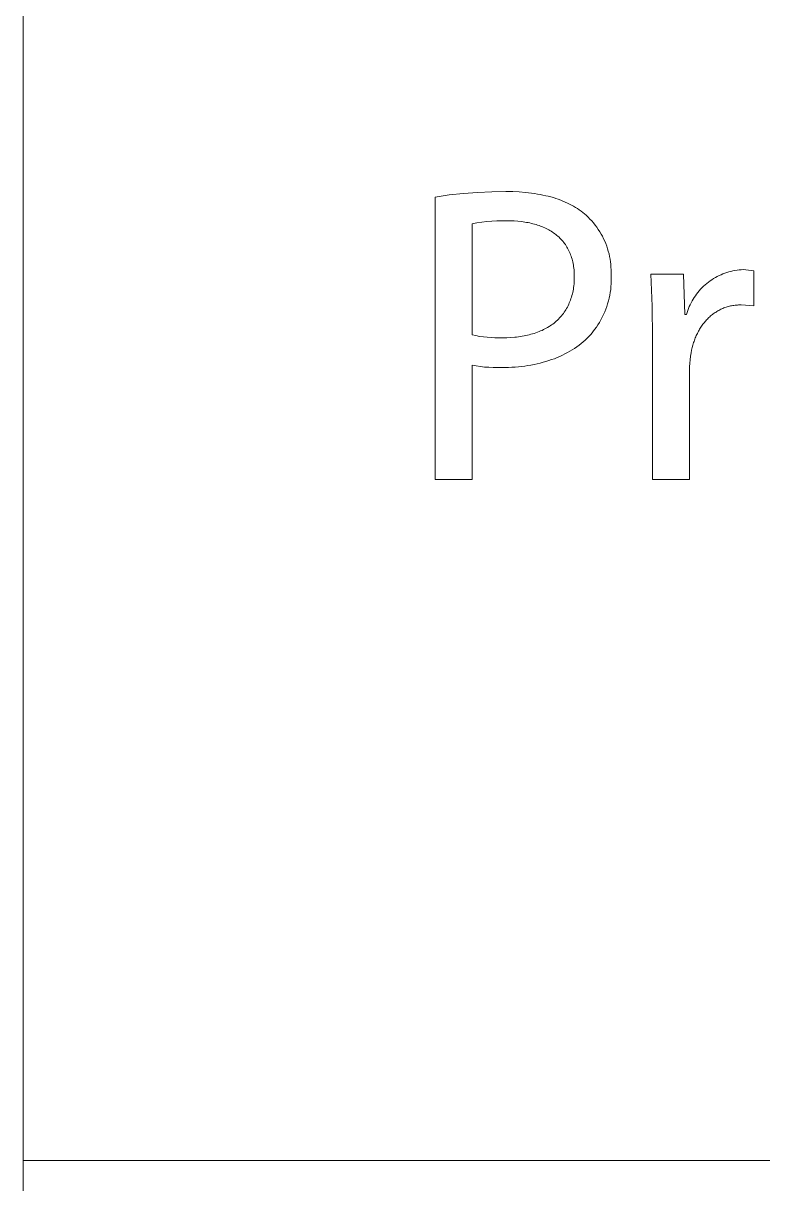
# Model space of a CAD drawing. Header units: millimetres. Extents: x 1102 to 5170, y 19 to 2862.
# Drawn here: x 3632.6 to 3703.5, y 130.9 to 242.4 of the extents above; entities that cross this region are included whole.
import ezdxf

# ---------------------------------------------------------------- set-up
doc = ezdxf.new("R2010")
doc.units = ezdxf.units.MM
doc.header["$MEASUREMENT"] = 0
doc.layers.add('Domyślny', color=7, linetype='Continuous', true_color=0x000000)

msp = doc.modelspace()

# ---------------------------------------------------------------- linework, layer by layer
at = {"layer": 'Domyślny', "color": 18, "lineweight": 15, "true_color": 0x000000}
for p, q in [((3632.56, 19.5), (3632.56, 474.26)), ((3672.1, 225.67), (3673.45, 225.87)), ((3672.1, 198.55), (3672.1, 225.67)), ((3673.45, 225.87), (3674.81, 226.02)), ((3674.81, 226.02), (3676.17, 226.12)), ((3676.17, 226.12), (3677.54, 226.18)), ((3677.54, 226.18), (3678.9, 226.2)), ((3678.9, 226.2), (3679.55, 226.19)), ((3679.55, 226.19), (3680.17, 226.16)), ((3680.17, 226.16), (3680.78, 226.11)), ((3680.78, 226.11), (3681.07, 226.08)), ((3681.07, 226.08), (3681.36, 226.05)), ((3681.36, 226.05), (3681.64, 226.01)), ((3681.64, 226.01), (3681.91, 225.96)), ((3681.91, 225.96), (3682.18, 225.91)), ((3682.18, 225.91), (3682.45, 225.86)), ((3682.45, 225.86), (3682.71, 225.8)), ((3682.71, 225.8), (3682.96, 225.74)), ((3682.96, 225.74), (3683.21, 225.68)), ((3683.21, 225.68), (3683.45, 225.61)), ((3683.45, 225.61), (3683.69, 225.53)), ((3683.69, 225.53), (3683.92, 225.45)), ((3683.92, 225.45), (3684.15, 225.37)), ((3684.15, 225.37), (3684.37, 225.28)), ((3684.37, 225.28), (3684.59, 225.19)), ((3684.59, 225.19), (3684.8, 225.09)), ((3684.8, 225.09), (3685, 224.99)), ((3685, 224.99), (3685.2, 224.89)), ((3685.2, 224.89), (3685.39, 224.78)), ((3685.39, 224.78), (3685.58, 224.67)), ((3685.58, 224.67), (3685.77, 224.56)), ((3685.77, 224.56), (3685.94, 224.44)), ((3685.94, 224.44), (3686.11, 224.31)), ((3686.11, 224.31), (3686.28, 224.19)), ((3686.28, 224.19), (3686.44, 224.06)), ((3686.44, 224.06), (3686.6, 223.92)), ((3676.11, 223.19), (3675.64, 223.1)), ((3675.64, 223.1), (3675.64, 212.44)), ((3676.58, 223.26), (3676.11, 223.19)), ((3677.06, 223.32), (3676.58, 223.26)), ((3677.54, 223.36), (3677.06, 223.32)), ((3678.02, 223.39), (3677.54, 223.36)), ((3678.5, 223.4), (3678.02, 223.39)), ((3678.98, 223.4), (3678.5, 223.4)), ((3679.34, 223.39), (3678.98, 223.4)), ((3679.7, 223.37), (3679.34, 223.39)), ((3680.04, 223.35), (3679.7, 223.37)), ((3680.38, 223.31), (3680.04, 223.35)), ((3680.71, 223.27), (3680.38, 223.31)), ((3680.87, 223.24), (3680.71, 223.27)), ((3681.03, 223.21), (3680.87, 223.24)), ((3681.19, 223.18), (3681.03, 223.21)), ((3681.34, 223.14), (3681.19, 223.18)), ((3681.49, 223.11), (3681.34, 223.14)), ((3681.64, 223.07), (3681.49, 223.11)), ((3681.79, 223.02), (3681.64, 223.07)), ((3681.93, 222.98), (3681.79, 223.02)), ((3682.07, 222.93), (3681.93, 222.98)), ((3682.21, 222.88), (3682.07, 222.93)), ((3682.35, 222.83), (3682.21, 222.88)), ((3686.6, 223.92), (3686.78, 223.75)), ((3686.78, 223.75), (3686.96, 223.56)), ((3686.96, 223.56), (3687.14, 223.37)), ((3687.14, 223.37), (3687.3, 223.18)), ((3687.3, 223.18), (3687.46, 222.98)), ((3687.46, 222.98), (3687.62, 222.77)), ((3682.48, 222.77), (3682.35, 222.83)), ((3682.62, 222.71), (3682.48, 222.77)), ((3682.75, 222.65), (3682.62, 222.71)), ((3682.87, 222.59), (3682.75, 222.65)), ((3683, 222.52), (3682.87, 222.59)), ((3683.12, 222.45), (3683, 222.52)), ((3683.24, 222.38), (3683.12, 222.45)), ((3683.35, 222.31), (3683.24, 222.38)), ((3683.47, 222.23), (3683.35, 222.31)), ((3683.58, 222.15), (3683.47, 222.23)), ((3683.68, 222.07), (3683.58, 222.15)), ((3683.79, 221.98), (3683.68, 222.07)), ((3683.89, 221.9), (3683.79, 221.98)), ((3683.99, 221.81), (3683.89, 221.9)), ((3684.08, 221.71), (3683.99, 221.81)), ((3687.62, 222.77), (3687.76, 222.56)), ((3687.76, 222.56), (3687.9, 222.34)), ((3687.9, 222.34), (3688.03, 222.12)), ((3688.03, 222.12), (3688.15, 221.9)), ((3688.15, 221.9), (3688.27, 221.67)), ((3684.18, 221.62), (3684.08, 221.71)), ((3684.27, 221.52), (3684.18, 221.62)), ((3684.35, 221.42), (3684.27, 221.52)), ((3684.44, 221.31), (3684.35, 221.42)), ((3684.52, 221.21), (3684.44, 221.31)), ((3684.6, 221.1), (3684.52, 221.21)), ((3684.67, 220.99), (3684.6, 221.1)), ((3684.74, 220.87), (3684.67, 220.99)), ((3684.81, 220.76), (3684.74, 220.87)), ((3684.87, 220.64), (3684.81, 220.76)), ((3684.94, 220.51), (3684.87, 220.64)), ((3688.27, 221.67), (3688.38, 221.43)), ((3688.38, 221.43), (3688.48, 221.2)), ((3688.48, 221.2), (3688.57, 220.96)), ((3688.57, 220.96), (3688.65, 220.71)), ((3688.65, 220.71), (3688.72, 220.47)), ((3684.99, 220.39), (3684.94, 220.51)), ((3685.05, 220.26), (3684.99, 220.39)), ((3685.1, 220.13), (3685.05, 220.26)), ((3685.15, 220), (3685.1, 220.13)), ((3685.19, 219.86), (3685.15, 220)), ((3685.24, 219.72), (3685.19, 219.86)), ((3685.27, 219.58), (3685.24, 219.72)), ((3685.31, 219.44), (3685.27, 219.58)), ((3688.72, 220.47), (3688.79, 220.22)), ((3688.79, 220.22), (3688.84, 219.97)), ((3688.84, 219.97), (3688.89, 219.72)), ((3688.89, 219.72), (3688.93, 219.46)), ((3685.34, 219.29), (3685.31, 219.44)), ((3685.37, 219.14), (3685.34, 219.29)), ((3685.39, 218.99), (3685.37, 219.14)), ((3685.41, 218.83), (3685.39, 218.99)), ((3685.43, 218.68), (3685.41, 218.83)), ((3685.44, 218.52), (3685.43, 218.68)), ((3685.45, 218.35), (3685.44, 218.52)), ((3688.93, 219.46), (3688.96, 219.21)), ((3688.96, 219.21), (3688.98, 218.95)), ((3688.98, 218.95), (3689, 218.69)), ((3689, 218.44), (3688.99, 218.18)), ((3689, 218.69), (3689, 218.44)), ((3699.91, 218.36), (3700.1, 218.42)), ((3700.1, 218.42), (3700.29, 218.48)), ((3700.29, 218.48), (3700.49, 218.53)), ((3700.49, 218.53), (3700.68, 218.58)), ((3700.68, 218.58), (3700.88, 218.62)), ((3700.88, 218.62), (3701.08, 218.65)), ((3701.08, 218.65), (3701.28, 218.67)), ((3701.28, 218.67), (3701.48, 218.69)), ((3701.48, 218.69), (3701.68, 218.7)), ((3701.68, 218.7), (3702.69, 218.58)), ((3702.69, 218.58), (3702.69, 215.21)), ((3685.41, 217.16), (3685.43, 217.33)), ((3685.43, 217.33), (3685.44, 217.5)), ((3685.44, 217.5), (3685.45, 217.67)), ((3685.46, 218.19), (3685.45, 218.35)), ((3685.45, 217.67), (3685.46, 217.84)), ((3685.46, 218.02), (3685.46, 218.19)), ((3685.46, 217.84), (3685.46, 218.02)), ((3688.99, 217.34), (3688.97, 217.07)), ((3688.99, 218.18), (3689, 217.9)), ((3689, 217.62), (3688.99, 217.34)), ((3689, 217.9), (3689, 217.62)), ((3692.92, 215.18), (3692.79, 218.26)), ((3692.79, 218.26), (3695.94, 218.26)), ((3695.94, 218.26), (3696.06, 214.39)), ((3698.02, 217.25), (3698.17, 217.37)), ((3698.17, 217.37), (3698.33, 217.5)), ((3698.33, 217.5), (3698.49, 217.62)), ((3698.49, 217.62), (3698.65, 217.73)), ((3698.65, 217.73), (3698.82, 217.84)), ((3698.82, 217.84), (3699, 217.94)), ((3699, 217.94), (3699.17, 218.04)), ((3699.17, 218.04), (3699.35, 218.13)), ((3699.35, 218.13), (3699.54, 218.21)), ((3699.54, 218.21), (3699.72, 218.29)), ((3699.72, 218.29), (3699.91, 218.36)), ((3685.19, 216.07), (3685.23, 216.22)), ((3685.23, 216.22), (3685.27, 216.37)), ((3685.27, 216.37), (3685.31, 216.52)), ((3685.31, 216.52), (3685.34, 216.68)), ((3685.34, 216.68), (3685.37, 216.83)), ((3685.37, 216.83), (3685.39, 217)), ((3685.39, 217), (3685.41, 217.16)), ((3688.86, 216.24), (3688.8, 215.96)), ((3688.91, 216.51), (3688.86, 216.24)), ((3688.95, 216.79), (3688.91, 216.51)), ((3688.97, 217.07), (3688.95, 216.79)), ((3696.96, 216.04), (3697.08, 216.2)), ((3697.08, 216.2), (3697.2, 216.36)), ((3697.2, 216.36), (3697.32, 216.52)), ((3697.32, 216.52), (3697.45, 216.68)), ((3697.45, 216.68), (3697.58, 216.83)), ((3697.58, 216.83), (3697.72, 216.97)), ((3697.72, 216.97), (3697.87, 217.11)), ((3697.87, 217.11), (3698.02, 217.25)), ((3684.72, 214.98), (3684.79, 215.1)), ((3684.79, 215.1), (3684.86, 215.23)), ((3684.86, 215.23), (3684.92, 215.37)), ((3684.92, 215.37), (3684.98, 215.5)), ((3684.98, 215.5), (3685.04, 215.64)), ((3685.04, 215.64), (3685.09, 215.78)), ((3685.09, 215.78), (3685.14, 215.92)), ((3685.14, 215.92), (3685.19, 216.07)), ((3688.57, 215.16), (3688.48, 214.9)), ((3688.66, 215.42), (3688.57, 215.16)), ((3688.74, 215.69), (3688.66, 215.42)), ((3688.8, 215.96), (3688.74, 215.69)), ((3692.95, 212.11), (3692.92, 215.18)), ((3696.41, 214.97), (3696.49, 215.15)), ((3696.49, 215.15), (3696.57, 215.33)), ((3696.57, 215.33), (3696.66, 215.51)), ((3696.66, 215.51), (3696.76, 215.69)), ((3696.76, 215.69), (3696.86, 215.87)), ((3696.86, 215.87), (3696.96, 216.04)), ((3700.02, 215.09), (3699.92, 215.06)), ((3700.13, 215.12), (3700.02, 215.09)), ((3700.23, 215.15), (3700.13, 215.12)), ((3700.34, 215.18), (3700.23, 215.15)), ((3700.44, 215.21), (3700.34, 215.18)), ((3700.55, 215.23), (3700.44, 215.21)), ((3700.66, 215.25), (3700.55, 215.23)), ((3700.77, 215.27), (3700.66, 215.25)), ((3700.89, 215.28), (3700.77, 215.27)), ((3701, 215.29), (3700.89, 215.28)), ((3701.11, 215.3), (3701, 215.29)), ((3701.23, 215.31), (3701.11, 215.3)), ((3701.34, 215.31), (3701.23, 215.31)), ((3701.46, 215.32), (3701.34, 215.31)), ((3702.69, 215.21), (3701.46, 215.32)), ((3683.84, 213.85), (3683.94, 213.95)), ((3683.94, 213.95), (3684.04, 214.06)), ((3684.04, 214.06), (3684.14, 214.16)), ((3684.14, 214.16), (3684.23, 214.27)), ((3684.23, 214.27), (3684.32, 214.38)), ((3684.32, 214.38), (3684.41, 214.49)), ((3684.41, 214.49), (3684.49, 214.61)), ((3684.49, 214.61), (3684.57, 214.73)), ((3684.57, 214.73), (3684.65, 214.85)), ((3684.65, 214.85), (3684.72, 214.98)), ((3688.14, 214.13), (3688.01, 213.88)), ((3688.26, 214.38), (3688.14, 214.13)), ((3688.38, 214.64), (3688.26, 214.38)), ((3688.48, 214.9), (3688.38, 214.64)), ((3696.06, 214.39), (3696.22, 214.39)), ((3696.22, 214.39), (3696.28, 214.59)), ((3696.28, 214.59), (3696.34, 214.78)), ((3696.34, 214.78), (3696.41, 214.97)), ((3698.23, 213.95), (3698.15, 213.87)), ((3698.3, 214.03), (3698.23, 213.95)), ((3698.38, 214.1), (3698.3, 214.03)), ((3698.46, 214.18), (3698.38, 214.1)), ((3698.54, 214.25), (3698.46, 214.18)), ((3698.62, 214.32), (3698.54, 214.25)), ((3698.71, 214.38), (3698.62, 214.32)), ((3698.79, 214.45), (3698.71, 214.38)), ((3698.88, 214.51), (3698.79, 214.45)), ((3698.97, 214.57), (3698.88, 214.51)), ((3699.06, 214.63), (3698.97, 214.57)), ((3699.15, 214.69), (3699.06, 214.63)), ((3699.24, 214.74), (3699.15, 214.69)), ((3699.33, 214.79), (3699.24, 214.74)), ((3699.43, 214.84), (3699.33, 214.79)), ((3699.52, 214.89), (3699.43, 214.84)), ((3699.62, 214.93), (3699.52, 214.89)), ((3699.72, 214.98), (3699.62, 214.93)), ((3699.82, 215.02), (3699.72, 214.98)), ((3699.92, 215.06), (3699.82, 215.02)), ((3682.22, 212.81), (3682.36, 212.87)), ((3682.36, 212.87), (3682.5, 212.94)), ((3682.5, 212.94), (3682.63, 213.01)), ((3682.63, 213.01), (3682.77, 213.08)), ((3682.77, 213.08), (3682.9, 213.15)), ((3682.9, 213.15), (3683.03, 213.23)), ((3683.03, 213.23), (3683.15, 213.31)), ((3683.15, 213.31), (3683.28, 213.4)), ((3683.28, 213.4), (3683.39, 213.48)), ((3683.39, 213.48), (3683.51, 213.57)), ((3683.51, 213.57), (3683.62, 213.66)), ((3683.62, 213.66), (3683.73, 213.76)), ((3683.73, 213.76), (3683.84, 213.85)), ((3687.41, 212.95), (3687.24, 212.72)), ((3687.58, 213.17), (3687.41, 212.95)), ((3687.73, 213.4), (3687.58, 213.17)), ((3687.88, 213.64), (3687.73, 213.4)), ((3688.01, 213.88), (3687.88, 213.64)), ((3697.43, 212.88), (3697.37, 212.78)), ((3697.49, 212.98), (3697.43, 212.88)), ((3697.55, 213.08), (3697.49, 212.98)), ((3697.61, 213.17), (3697.55, 213.08)), ((3697.67, 213.27), (3697.61, 213.17)), ((3697.73, 213.36), (3697.67, 213.27)), ((3697.8, 213.45), (3697.73, 213.36)), ((3697.87, 213.54), (3697.8, 213.45)), ((3697.94, 213.62), (3697.87, 213.54)), ((3698.01, 213.71), (3697.94, 213.62)), ((3698.08, 213.79), (3698.01, 213.71)), ((3698.15, 213.87), (3698.08, 213.79)), ((3675.64, 212.44), (3676, 212.36)), ((3676, 212.36), (3676.36, 212.29)), ((3676.36, 212.29), (3676.73, 212.24)), ((3676.73, 212.24), (3677.1, 212.2)), ((3677.1, 212.2), (3677.47, 212.17)), ((3677.47, 212.17), (3677.84, 212.15)), ((3677.84, 212.15), (3678.21, 212.15)), ((3678.21, 212.15), (3678.58, 212.15)), ((3678.58, 212.15), (3678.97, 212.16)), ((3678.97, 212.16), (3679.36, 212.18)), ((3679.36, 212.18), (3679.74, 212.21)), ((3679.74, 212.21), (3679.92, 212.23)), ((3679.92, 212.23), (3680.1, 212.25)), ((3680.1, 212.25), (3680.28, 212.27)), ((3680.28, 212.27), (3680.46, 212.3)), ((3680.46, 212.3), (3680.63, 212.33)), ((3680.63, 212.33), (3680.8, 212.37)), ((3680.8, 212.37), (3680.97, 212.41)), ((3680.97, 212.41), (3681.13, 212.45)), ((3681.13, 212.45), (3681.3, 212.49)), ((3681.3, 212.49), (3681.46, 212.53)), ((3681.46, 212.53), (3681.61, 212.58)), ((3681.61, 212.58), (3681.77, 212.64)), ((3681.77, 212.64), (3681.92, 212.69)), ((3681.92, 212.69), (3682.07, 212.75)), ((3682.07, 212.75), (3682.22, 212.81)), ((3686.32, 211.77), (3686.12, 211.6)), ((3686.51, 211.94), (3686.32, 211.77)), ((3686.7, 212.12), (3686.51, 211.94)), ((3686.88, 212.3), (3686.7, 212.12)), ((3687.07, 212.51), (3686.88, 212.3)), ((3687.24, 212.72), (3687.07, 212.51)), ((3692.95, 198.55), (3692.95, 212.11)), ((3696.95, 211.8), (3696.91, 211.69)), ((3696.99, 211.92), (3696.95, 211.8)), ((3697.03, 212.03), (3696.99, 211.92)), ((3697.07, 212.14), (3697.03, 212.03)), ((3697.12, 212.25), (3697.07, 212.14)), ((3697.17, 212.36), (3697.12, 212.25)), ((3697.22, 212.47), (3697.17, 212.36)), ((3697.27, 212.57), (3697.22, 212.47)), ((3697.32, 212.68), (3697.27, 212.57)), ((3697.37, 212.78), (3697.32, 212.68)), ((3684.8, 210.73), (3684.56, 210.6)), ((3685.03, 210.86), (3684.8, 210.73)), ((3685.26, 211), (3685.03, 210.86)), ((3685.49, 211.14), (3685.26, 211)), ((3685.7, 211.29), (3685.49, 211.14)), ((3685.92, 211.44), (3685.7, 211.29)), ((3686.12, 211.6), (3685.92, 211.44)), ((3696.67, 210.71), (3696.61, 210.38)), ((3696.72, 210.96), (3696.67, 210.71)), ((3696.77, 211.21), (3696.72, 210.96)), ((3696.84, 211.45), (3696.77, 211.21)), ((3696.91, 211.69), (3696.84, 211.45)), ((3676.04, 209.46), (3675.64, 209.54)), ((3675.64, 209.54), (3675.64, 198.55)), ((3681.3, 209.54), (3681, 209.48)), ((3681.6, 209.59), (3681.3, 209.54)), ((3681.89, 209.65), (3681.6, 209.59)), ((3682.18, 209.72), (3681.89, 209.65)), ((3682.46, 209.8), (3682.18, 209.72)), ((3682.74, 209.88), (3682.46, 209.8)), ((3683.01, 209.96), (3682.74, 209.88)), ((3683.28, 210.06), (3683.01, 209.96)), ((3683.55, 210.15), (3683.28, 210.06)), ((3683.81, 210.26), (3683.55, 210.15)), ((3684.06, 210.36), (3683.81, 210.26)), ((3684.31, 210.48), (3684.06, 210.36)), ((3684.56, 210.6), (3684.31, 210.48)), ((3696.54, 209.71), (3696.51, 209.38)), ((3696.57, 210.05), (3696.54, 209.71)), ((3696.61, 210.38), (3696.57, 210.05)), ((3676.45, 209.4), (3676.04, 209.46)), ((3676.85, 209.35), (3676.45, 209.4)), ((3677.26, 209.32), (3676.85, 209.35)), ((3677.67, 209.29), (3677.26, 209.32)), ((3678.08, 209.29), (3677.67, 209.29)), ((3678.49, 209.29), (3678.08, 209.29)), ((3678.82, 209.3), (3678.49, 209.29)), ((3679.14, 209.31), (3678.82, 209.3)), ((3679.46, 209.32), (3679.14, 209.31)), ((3679.77, 209.34), (3679.46, 209.32)), ((3680.09, 209.37), (3679.77, 209.34)), ((3680.4, 209.4), (3680.09, 209.37)), ((3680.7, 209.44), (3680.4, 209.4)), ((3681, 209.48), (3680.7, 209.44)), ((3696.51, 209.38), (3696.5, 209.04)), ((3696.5, 209.04), (3696.5, 198.55)), ((3675.64, 198.55), (3672.1, 198.55)), ((3696.5, 198.55), (3692.95, 198.55)), ((3632.56, 133.18), (5166.08, 133.18))]:
    msp.add_line(p, q, dxfattribs=at)

doc.saveas('drawing.dxf')
